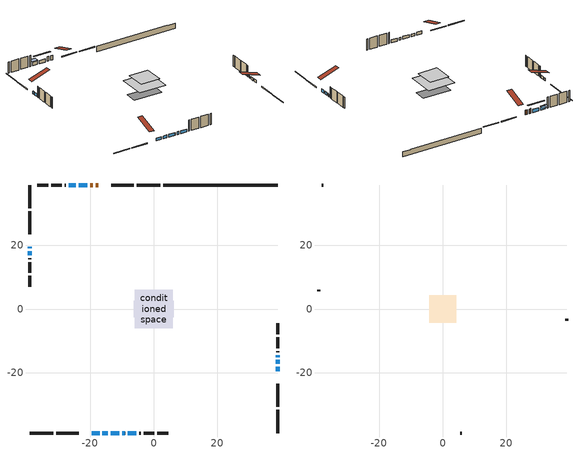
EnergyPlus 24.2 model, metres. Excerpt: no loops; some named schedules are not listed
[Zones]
conditioned space
 floor adiabatic (AdiabaticFloorConstruction): -5.98,-5.98 -5.98,5.98 5.98,5.98 5.98,-5.98 z2.75
 floor foundation (Slab1 construction): -6.33,-2.67 -6.33,2.67 6.33,2.67 6.33,-2.67 z-1.98
 wall outside (RimJoist1 construction): 2.01,38.91 -5.34,38.91 / -38.91,-38.91 -31.56,-38.91 / -38.91,38.91 -38.91,31.56 / 38.91,-38.91 38.91,-31.56 z0.31:0.61
 wall outside (RimJoist2 construction): -6.26,38.91 -13.37,38.91 / -30.63,-38.91 -23.53,-38.91 / -38.91,30.63 -38.91,23.53 / 38.91,-30.63 38.91,-23.53 z0.31:0.61
 wall outside (AdiabaticWallConstruction 1): -17.43,38.91 -18.24,38.91 / -19.17,38.91 -19.98,38.91 z0.31:2.34
 wall outside (AdiabaticWallConstruction): -19.47,-38.91 -17.02,-38.91 / 38.91,-19.47 38.91,-18.13 / -38.91,19.47 -38.91,19.02 / -16.09,-38.91 -14.49,-38.91 / -13.57,-38.91 -10.76,-38.91 / 38.91,-17.2 38.91,-16 / 38.91,-15.07 38.91,-14.49 / -38.91,18.09 -38.91,16.89 / -9.83,-38.91 -9.02,-38.91 / -8.09,-38.91 -5.42,-38.91 z0.31:1.53; -20.91,38.91 -23.6,38.91 z0.31:1.66; -24.53,38.91 -26.62,38.91 z0.31:1.83
 wall outside (Wall1 construction): -27.54,38.91 -27.92,38.91 / -4.49,-38.91 -4.12,-38.91 / -38.91,15.96 -38.91,15.58 / 38.91,-13.56 38.91,-13.19 z0.31:5.19
 wall outside (Wall2 construction): -28.85,38.91 -32.18,38.91 / -3.19,-38.91 0.14,-38.91 / -38.91,14.66 -38.91,11.32 / 38.91,-12.26 38.91,-8.93 z0.31:5.19
 wall outside (Wall3 construction): -33.11,38.91 -36.56,38.91 / 1.07,-38.91 4.52,-38.91 / -38.91,10.39 -38.91,6.94 / 38.91,-8 38.91,-4.55 z0.31:5.19
 wall foundation (FoundationWall1 construction): 2.94,38.91,-1.98 2.94,38.91,0.31 35.31,38.91,0.31 35.31,38.91,0.16 38.91,38.91,0.16 38.91,38.91,-1.98
 window (WindowConstruction): -19.46,-38.91 -17.02,-38.91 z0.31:1.53
 window (WindowConstruction 9): -20.91,38.91 -23.6,38.91 z0.31:1.66
 window (WindowConstruction 10): 38.91,-19.46 38.91,-18.13 z0.31:1.53
 window (WindowConstruction 11): -38.91,19.46 -38.91,19.02 z0.31:1.53
 window (WindowConstruction 1): -16.09,-38.91 -14.5,-38.91 z0.31:1.53
 window (WindowConstruction 2): -13.57,-38.91 -10.76,-38.91 z0.31:1.53
 window (WindowConstruction 3): -24.53,38.91 -26.61,38.91 z0.31:1.83
 window (WindowConstruction 4): 38.91,-17.2 38.91,-16 z0.31:1.53
 window (WindowConstruction 5): 38.91,-15.07 38.91,-14.49 z0.31:1.53
 window (WindowConstruction 6): -38.91,18.09 -38.91,16.89 z0.31:1.53
 window (WindowConstruction 7): -9.83,-38.91 -9.02,-38.91 z0.31:1.53
 window (WindowConstruction 8): -8.09,-38.91 -5.42,-38.91 z0.31:1.53
 door (Door): -17.43,38.91 -18.24,38.91 z0.31:2.34
 door (Door 1): -19.17,38.91 -19.98,38.91 z0.31:2.34
 ceiling adiabatic (AdiabaticFloorConstruction): 5.98,-5.98 5.98,5.98 -5.98,5.98 -5.98,-5.98 z2.75
attic - vented
 floor to conditioned space (Floor1 construction Reversed): -4.29,-4.29 -4.29,4.29 4.29,4.29 4.29,-4.29 z5.19
 wall outside (Wall4 construction): -37.49,38.91 -37.98,38.91 / 5.45,-38.91 5.94,-38.91 / -38.91,6.01 -38.91,5.53 / 38.91,-3.62 38.91,-3.13 z0.31:5.19
 roof outside (Roof1 construction): -16.5,38.91,5.19 -16.5,30.54,7.98 -14.3,30.54,7.98 -14.3,38.91,5.19; -20.39,-38.91,5.19 -20.39,-30.54,7.98 -22.6,-30.54,7.98 -22.6,-38.91,5.19; -38.91,20.39,5.19 -30.54,20.39,7.98 -30.54,22.6,7.98 -38.91,22.6,5.19; 38.91,-20.39,5.19 30.54,-20.39,7.98 30.54,-22.6,7.98 38.91,-22.6,5.19
shading: -26.09,38.91 -18.42,38.91 -18.42,39.32 -26.09,39.32 z4.15; -26.91,38.91 -24.23,38.91 -24.23,40.73 -26.91,40.73 z2.13
[Building]
Building 1: Terrain=Suburbs
[Site:Location]
London AP_ON: Latitude {deg}=43.03; Longitude {deg}=-81.15; Time Zone {hr}=-5; Elevation {m}=278; Keep Site Location Information=Yes
[Site:GroundTemperature:Shallow]
3.98693, 1.93205, 1.76749, 2.74264, 6.6573, 10.5537, 13.9317, 16.0716, 16.2534, 14.513, 11.2211, 7.44421
[Site:WaterMainsTemperature]
Calculation Method=Schedule; Temperature Schedule=mains temperature schedule
[Material] Roughness=Rough; Thermal Absorptance=0.9
Name | Thickness {m} | Conductivity {W/m-K} | Density {kg/m3} | Specific Heat {J/kg-K} | Solar Absorptance | Visible Absorptance
asphalt or fiberglass shingles | 0.00635 | 0.162714 | 1121.4 | 1465.45 | 0.4 | 0.4
ceiling loosefill ins | 0.254 | 0.0480833 | 16.02 | 1046.75 | 0.7 | 0.7
ceiling stud and cavity | 0.1397 | 0.10081 | 65.682 | 1177.47 | 0.7 | 0.7
concrete 4.0 in. | 0.1016 | 1.803125 | 2242.8 | 837.4 | 0.7 | 0.7
concrete 8.0 in. | 0.2032 | 1.803125 | 2242.8 | 837.4 | 0.7 | 0.7
door material | 0.04445 | 0.053851 | 512.64 | 1214.23 | 0.7 | 0.7
exterior vertical ins | 0.0457286 | 0.029427 | 32.04 | 1214.23 | 0.7 | 0.7
floor covering | 0.0127 | 0.0433444 | 54.468 | 1339.84 | 0.6 | 0.6
floor rigid ins; wall rigid ins | 0.512978 | 0.029427 | 32.04 | 1214.23 | 0.7 | 0.7
floor stud and cavity | 0.1397 | 1.75129 | 37.0049 | 1207.88 | 0.7 | 0.7
furniture material conditioned space 1 | 0.1524 | 0.115458 | 640.8 | 1214.23 | 0.6 | 0.6
gypsum board | 0.0127 | 0.160291 | 801 | 837.4 | 0.6 | 0.6
gypsum board 1 | 0.0127 | 0.160291 | 801 | 837.4 | 0.7 | 0.7
osb sheathing 0.5 in. | 0.0127 | 0.115458 | 512.64 | 1214.23 | 0.7 | 0.7
osb sheathing 0.75 in. | 0.01905 | 0.115458 | 512.64 | 1214.23 | 0.7 | 0.7
osb sheathing 2.0 in. | 0.0508 | 0.115458 | 512.64 | 1214.23 | 0.7 | 0.7
rim joist rigid ins | 0.051816 | 0.029427 | 32.04 | 1214.23 | 0.7 | 0.7
rim joist stud and cavity | 0.0508 | 0.0296634 | 125.044 | 1163.47 | 0.6 | 0.6
rim joist stud and cavity 1 | 0.0508 | 0.308293 | 125.044 | 1163.47 | 0.6 | 0.6
wall stud and cavity | 0.1397 | 0.121313 | 139.0536 | 1170.24 | 0.7 | 0.7
wall stud and cavity 1 | 0.1397 | 0.0822159 | 139.0536 | 1170.24 | 0.7 | 0.7
wall stud and cavity 2 | 0.1397 | 0.0944506 | 139.0536 | 1170.24 | 0.7 | 0.7
wall stud and cavity 3 | 0.0889 | 6.1454 | 50.32683 | 1063.81 | 0.6 | 0.6
wall stud and cavity 4 | 0.0889 | 0.380278 | 52.3479 | 1209.89 | 0.7 | 0.7
wall stud and cavity 5 | 0.0889 | 0.391764 | 83.0341 | 1211.67 | 0.7 | 0.7
wood siding | 0.0254 | 0.102417 | 544.68 | 1172.36 | 0.4 | 0.4
wood siding 1 | 0.00254 | 0.102417 | 544.68 | 1172.36 | 0.4 | 0.4
wood siding 2; wood siding 3; wood siding 4 | 0.0254 | 0.102417 | 544.68 | 1172.36 | 0.7 | 0.7
[WindowMaterial:SimpleGlazingSystem]
Name | U-Factor {W/m2-K} | Solar Heat Gain Coefficient
WindowMaterial | 1.97083 | 0.58
WindowMaterial 1 | 1.96629 | 0.58
WindowMaterial 2 | 2.052597 | 0.55
WindowMaterial 3 | 1.92257 | 0.61
WindowMaterial 4 | 2.00377 | 0.55
WindowMaterial 5 | 2.07872 | 0.5
WindowMaterial 6 | 2.098021 | 0.49
WindowMaterial 7 | 2.03329 | 0.54
WindowMaterial 8 | 1.96856 | 0.58
WindowMaterial 9 | 2.32287 | 0.33
[Construction]
AdiabaticFloorConstruction: floor stud and cavity, floor rigid ins, osb sheathing 0.75 in., floor covering
AdiabaticWallConstruction: wood siding 3, wall rigid ins, wall stud and cavity 4, gypsum board
AdiabaticWallConstruction 1: wood siding 4, wall rigid ins, wall stud and cavity 4, gypsum board
Door; Door 1: door material
Floor1 construction Reversed: gypsum board, ceiling stud and cavity, ceiling loosefill ins
FoundationWall1 construction: concrete 8.0 in., gypsum board 1
furniture construction conditioned space 1: furniture material conditioned space 1
PartitionWallConstruction: gypsum board, wall stud and cavity 5, gypsum board
RimJoist1 construction: wood siding 2, osb sheathing 2.0 in., rim joist stud and cavity
RimJoist2 construction: wood siding 2, rim joist rigid ins, osb sheathing 2.0 in., rim joist stud and cavity 1
Roof1 construction: asphalt or fiberglass shingles
Slab1 construction: concrete 4.0 in.
Wall1 construction: wood siding, osb sheathing 0.5 in., wall stud and cavity, gypsum board
Wall2 construction: wood siding, osb sheathing 0.5 in., wall stud and cavity 1, gypsum board
Wall3 construction: wood siding, osb sheathing 0.5 in., wall stud and cavity 2, gypsum board
Wall4 construction: wood siding 1, wall stud and cavity 3
WindowConstruction: WindowMaterial
WindowConstruction 1: WindowMaterial 1
WindowConstruction 10; WindowConstruction 8: WindowMaterial 7
WindowConstruction 11: WindowMaterial 9
WindowConstruction 2: WindowMaterial 2
WindowConstruction 3: WindowMaterial 3
WindowConstruction 4; WindowConstruction 6: WindowMaterial 4
WindowConstruction 5: WindowMaterial 5
WindowConstruction 7: WindowMaterial 6
WindowConstruction 9: WindowMaterial 8
[Zone] Multiplier=1; Part of Total Floor Area=Yes
Name | Volume {m3}
attic - vented | 33.394
conditioned space | 545.6
[Space]
Name | Zone | Volume {m3}
attic - vented 1 | attic - vented | 33.394
conditioned space 1 | conditioned space | 545.6
[ZoneInfiltration:EffectiveLeakageArea]
infil attic - vented 1: Zone or Space=attic - vented 1; Schedule=Always On Discrete; Effective Air Leakage Area {cm2}=3219.05; Stack Coefficient=0.000533035; Wind Coefficient=1.5599e-05
[ZoneMixing]
whole house fan mix: Zone or Space=attic - vented; Schedule=Always On Continuous; Design Flow Rate Calculation Method=Flow/Zone; Design Flow Rate {m3/s}=0; Source Zone or Space=conditioned space
[SurfaceProperty:ExposedFoundationPerimeter]
Slab1: Exposed Perimeter Calculation Method=TotalExposedPerimeter; Total Exposed Perimeter {m}=35.967
[InternalMass] Zone or ZoneList=conditioned space; Space or SpaceList=conditioned space 1
Name | Construction | Surface Area {m2}
furniture mass conditioned space 1 | furniture construction conditioned space 1 | 84.1399
partition wall mass | PartitionWallConstruction | 210.35
[Lights]
interior lighting: Zone or ZoneList or Space or SpaceList=conditioned space 1; Schedule=interior lighting schedule; Design Level Calculation Method=LightingLevel; Lighting Level {W}=343.2; Return Air Fraction=0; Fraction Radiant=0.6; Fraction Visible=0.2; Fraction Replaceable=1
[People]
occupants: Zone or ZoneList or Space or SpaceList=conditioned space 1; Number of People Schedule=occupants schedule; Number of People Calculation Method=People; Number of People=3; Fraction Radiant=0.314171; Sensible Heat Fraction=0.56303; Activity Level Schedule=occupants activity schedule; Carbon Dioxide Generation Rate {m3/s-W}=0; Enable ASHRAE 55 Comfort Warnings=No; Mean Radiant Temperature Calculation Type=EnclosureAveraged
[ElectricEquipment] Zone or ZoneList or Space or SpaceList=conditioned space 1; Design Level Calculation Method=EquipmentLevel
Name | Schedule | Design Level {W} | Fraction Latent | Fraction Radiant | Fraction Lost
clothes dryer | clothes dryer schedule | 140.772 | 0.015 | 0.081 | 0.85
clothes washer | clothes washer schedule | 32.1985 | 0.03 | 0.162 | 0.7
cooking range | cooking range schedule | 215.147 | 0.08 | 0.432 | 0.2
dishwasher | dishwasher schedule | 66.8632 | 0.3 | 0.18 | 0.4
fridge | fridge schedule | 72.9452 | 0 | 0.6 | 0
mech vent bath fan 0 | mech vent bath fan 0 schedule | 50.2 | 0 | 0 | 1
mech vent bath fan 1 | mech vent bath fan 1 schedule | 50.2 | 0 | 0 | 1
mech vent house fan | mech vent house fan schedule | 0 | 0 | 0 | 1
mech vent house fan cfis | mech vent house fan cfis schedule | 0 | 0 | 0 | 0
mech vent range fan 0 | mech vent range fan 0 schedule | 57 | 0 | 0 | 1
misc plug loads | misc plug loads schedule | 494.7 | 0.045 | 0.513 | 0.1
whole house fan | Always On Discrete | 0 | 0 | 0 | 1
[OtherEquipment] Zone or ZoneList or Space or SpaceList=conditioned space 1; Design Level Calculation Method=EquipmentLevel
Name | Fuel Type | Schedule | Design Level {W} | Fraction Latent | Fraction Radiant | Fraction Lost
clothes dryer 1 | Electricity | clothes dryer schedule | 0 | 0.015 | 0.081 | 0.85
cooking range 1 | Electricity | cooking range schedule | 0 | 0.08 | 0.432 | 0.2
general water use latent | None | general water use schedule | 62.594 | 1 | 0 | 0
general water use sensible | None | general water use schedule | -61.6891 | 0 | 0.6 | 0
mech vent house fan latent load | None | Always On Discrete | 0 | 1 | 0 | 0
mech vent house fan sensible load | None | Always On Discrete | 0 | 0 | 0 | 0
water heater energy adjustment1 | NaturalGas | Always On Discrete | 0.01 | 0 | 0 | 1
[ZoneInfiltration:DesignFlowRate] Zone or ZoneList or Space or SpaceList=conditioned space 1; Schedule=Always On Discrete; Design Flow Rate Calculation Method=Flow/Zone; Design Flow Rate {m3/s}=0
infil flow; natural vent flow; whole house fan flow
[AvailabilityManager:Scheduled]
central ac and furnace airloop Availability Manager: Schedule=Always On Discrete
[Foundation:Kiva]
Foundation Kiva 1: Initial Indoor Air Temperature {C}=18; Wall Height Above Grade {m}=0.309982; Wall Depth Below Slab {m}=0.2032; Custom Block Material Name 1=exterior vertical ins; Custom Block Depth 1 {m}=2.28999; Custom Block X Position 1 {m}=0.2159; Custom Block Z Position 1 {m}=0
[Foundation:Kiva:Settings]
Soil Conductivity {W/m-K}=0.849921; Soil Density {kg/m3}=1842.3; Soil Specific Heat {J/kg-K}=418.7; Ground Solar Absorptivity=0.9; Ground Thermal Absorptivity=0.9; Ground Surface Roughness {m}=0.03; Far-Field Width {m}=40; Deep-Ground Boundary Condition=ZeroFlux; Deep-Ground Depth {m}=40; Minimum Cell Dimension {m}=0.2; Maximum Cell Growth Coefficient=3; Simulation Timestep=Timestep
[Exterior:Lights]
exterior lighting: Schedule=exterior lighting schedule; Design Level {W}=75.6
[EnergyManagementSystem:GlobalVariable]
central_ac_and_furnace_airloop_Fan_RTF
infil_program_Qfan
infil_program_Qinf
natural_vent_program_Qnv
natural_vent_program_Qwhf
[EnergyManagementSystem:Sensor]
Name | Output:Variable or Output:Meter Index Key | Output:Variable or Output:Meter
airflow_gain | infil flow | Infiltration Sensible Heat Gain Energy
airflow_gain_1 | natural vent flow | Infiltration Sensible Heat Gain Energy
airflow_gain_2 | whole house fan flow | Infiltration Sensible Heat Gain Energy
airflow_loss | infil flow | Infiltration Sensible Heat Loss Energy
airflow_loss_1 | natural vent flow | Infiltration Sensible Heat Loss Energy
airflow_loss_2 | whole house fan flow | Infiltration Sensible Heat Loss Energy
clg_load_cond |  | Cooling:EnergyTransfer:Zone:CONDITIONED SPACE
clg_sp_s; clg_sp_s_1 | cooling setpoint | Schedule Value
clothes_dryer_exhaust_0_sch_s | clothes dryer exhaust 0 schedule | Schedule Value
cool_season | cooling season schedule | Schedule Value
htg_load_cond |  | Heating:EnergyTransfer:Zone:CONDITIONED SPACE
htg_sp_s; htg_sp_s_1 | heating setpoint | Schedule Value
ig_ee_conv | clothes dryer | Electric Equipment Convective Heating Energy
ig_ee_conv_2 | cooking range | Electric Equipment Convective Heating Energy
ig_ee_conv_4 | fridge | Electric Equipment Convective Heating Energy
ig_ee_conv_5 | misc plug loads | Electric Equipment Convective Heating Energy
ig_ee_conv_6 | whole house fan | Electric Equipment Convective Heating Energy
ig_ee_rad | clothes dryer | Electric Equipment Radiant Heating Energy
ig_ee_rad_2 | cooking range | Electric Equipment Radiant Heating Energy
ig_ee_rad_4 | fridge | Electric Equipment Radiant Heating Energy
ig_ee_rad_5 | misc plug loads | Electric Equipment Radiant Heating Energy
ig_ee_rad_6 | whole house fan | Electric Equipment Radiant Heating Energy
ig_lgt_conv | interior lighting | Lights Convective Heating Energy
ig_lgt_rad | interior lighting | Lights Radiant Heating Energy
ig_lgt_vis | interior lighting | Lights Visible Radiation Heating Energy
ig_oe_conv | clothes dryer 1 | Other Equipment Convective Heating Energy
ig_oe_conv_1 | cooking range 1 | Other Equipment Convective Heating Energy
ig_oe_conv_2 | general water use latent | Other Equipment Convective Heating Energy
ig_oe_conv_3 | general water use sensible | Other Equipment Convective Heating Energy
ig_oe_conv_4 | water heater energy adjustment1 | Other Equipment Convective Heating Energy
ig_oe_rad | clothes dryer 1 | Other Equipment Radiant Heating Energy
ig_oe_rad_1 | cooking range 1 | Other Equipment Radiant Heating Energy
ig_oe_rad_2 | general water use latent | Other Equipment Radiant Heating Energy
ig_oe_rad_3 | general water use sensible | Other Equipment Radiant Heating Energy
ig_oe_rad_4 | water heater energy adjustment1 | Other Equipment Radiant Heating Energy
ig_ppl_conv | occupants | People Convective Heating Energy
ig_ppl_rad | occupants | People Radiant Heating Energy
im_conv | furniture mass conditioned space 1 | Surface Inside Face Convection Heat Gain Energy
im_conv_1 | partition wall mass | Surface Inside Face Convection Heat Gain Energy
im_ig | furniture mass conditioned space 1 | Surface Inside Face Internal Gains Radiation Heat Gain Energy
im_ig_1 | partition wall mass | Surface Inside Face Internal Gains Radiation Heat Gain Energy
im_lgt | furniture mass conditioned space 1 | Surface Inside Face Lights Radiation Heat Gain Energy
im_lgt_1 | partition wall mass | Surface Inside Face Lights Radiation Heat Gain Energy
im_sol | furniture mass conditioned space 1 | Surface Inside Face Solar Radiation Heat Gain Energy
im_sol_1 | partition wall mass | Surface Inside Face Solar Radiation Heat Gain Energy
im_surf | furniture mass conditioned space 1 | Surface Inside Face Net Surface Thermal Radiation Heat Gain Energy
im_surf_1 | partition wall mass | Surface Inside Face Net Surface Thermal Radiation Heat Gain Energy
mech_vent_bath_fan_0_sch_s | mech vent bath fan 0 schedule | Schedule Value
mech_vent_bath_fan_1_sch_s | mech vent bath fan 1 schedule | Schedule Value
mech_vent_range_fan_0_sch_s | mech vent range fan 0 schedule | Schedule Value
mv_conv | mech vent bath fan 0 | Electric Equipment Convective Heating Energy
mv_conv_1 | mech vent bath fan 1 | Electric Equipment Convective Heating Energy
mv_conv_2 | mech vent house fan | Electric Equipment Convective Heating Energy
mv_conv_3 | mech vent house fan cfis | Electric Equipment Convective Heating Energy
mv_conv_4 | mech vent range fan 0 | Electric Equipment Convective Heating Energy
mv_conv_5 | mech vent house fan latent load | Other Equipment Convective Heating Energy
mv_conv_6 | mech vent house fan sensible load | Other Equipment Convective Heating Energy
mv_rad | mech vent bath fan 0 | Electric Equipment Radiant Heating Energy
mv_rad_1 | mech vent bath fan 1 | Electric Equipment Radiant Heating Energy
mv_rad_2 | mech vent house fan | Electric Equipment Radiant Heating Energy
mv_rad_3 | mech vent house fan cfis | Electric Equipment Radiant Heating Energy
mv_rad_4 | mech vent range fan 0 | Electric Equipment Radiant Heating Energy
mv_rad_5 | mech vent house fan latent load | Other Equipment Radiant Heating Energy
mv_rad_6 | mech vent house fan sensible load | Other Equipment Radiant Heating Energy
natural_vent_s | natural vent schedule | Schedule Value
out_pb_s |  | Site Outdoor Air Barometric Pressure
out_wt_s |  | Site Outdoor Air Humidity Ratio
site_vw_s |  | Site Wind Speed
ss_back_out | Window1 | Surface Window Shortwave from Zone Back Out Window Heat Transfer Rate
ss_back_out_1 | Window11 | Surface Window Shortwave from Zone Back Out Window Heat Transfer Rate
ss_back_out_10 | Window8 | Surface Window Shortwave from Zone Back Out Window Heat Transfer Rate
ss_back_out_11 | Window9 | Surface Window Shortwave from Zone Back Out Window Heat Transfer Rate
ss_back_out_2 | Window13 | Surface Window Shortwave from Zone Back Out Window Heat Transfer Rate
ss_back_out_3 | Window14 | Surface Window Shortwave from Zone Back Out Window Heat Transfer Rate
ss_back_out_4 | Window2 | Surface Window Shortwave from Zone Back Out Window Heat Transfer Rate
ss_back_out_5 | Window3 | Surface Window Shortwave from Zone Back Out Window Heat Transfer Rate
ss_back_out_6 | Window4 | Surface Window Shortwave from Zone Back Out Window Heat Transfer Rate
ss_back_out_7 | Window5 | Surface Window Shortwave from Zone Back Out Window Heat Transfer Rate
ss_back_out_8 | Window6 | Surface Window Shortwave from Zone Back Out Window Heat Transfer Rate
ss_back_out_9 | Window7 | Surface Window Shortwave from Zone Back Out Window Heat Transfer Rate
ss_conv | Door1 | Surface Inside Face Convection Heat Gain Energy
ss_conv_1 | Door2 | Surface Inside Face Convection Heat Gain Energy
ss_conv_10 | Window6 | Surface Inside Face Convection Heat Gain Energy
ss_conv_11 | Window7 | Surface Inside Face Convection Heat Gain Energy
ss_conv_12 | Window8 | Surface Inside Face Convection Heat Gain Energy
ss_conv_13 | Window9 | Surface Inside Face Convection Heat Gain Energy
ss_conv_2 | Window1 | Surface Inside Face Convection Heat Gain Energy
ss_conv_3 | Window11 | Surface Inside Face Convection Heat Gain Energy
ss_conv_4 | Window13 | Surface Inside Face Convection Heat Gain Energy
ss_conv_5 | Window14 | Surface Inside Face Convection Heat Gain Energy
ss_conv_6 | Window2 | Surface Inside Face Convection Heat Gain Energy
ss_conv_7 | Window3 | Surface Inside Face Convection Heat Gain Energy
ss_conv_8 | Window4 | Surface Inside Face Convection Heat Gain Energy
ss_conv_9 | Window5 | Surface Inside Face Convection Heat Gain Energy
ss_ig | Door1 | Surface Inside Face Internal Gains Radiation Heat Gain Energy
ss_ig_1 | Door2 | Surface Inside Face Internal Gains Radiation Heat Gain Energy
ss_ig_10 | Window6 | Surface Inside Face Internal Gains Radiation Heat Gain Energy
ss_ig_11 | Window7 | Surface Inside Face Internal Gains Radiation Heat Gain Energy
ss_ig_12 | Window8 | Surface Inside Face Internal Gains Radiation Heat Gain Energy
ss_ig_13 | Window9 | Surface Inside Face Internal Gains Radiation Heat Gain Energy
ss_ig_2 | Window1 | Surface Inside Face Internal Gains Radiation Heat Gain Energy
ss_ig_3 | Window11 | Surface Inside Face Internal Gains Radiation Heat Gain Energy
ss_ig_4 | Window13 | Surface Inside Face Internal Gains Radiation Heat Gain Energy
ss_ig_5 | Window14 | Surface Inside Face Internal Gains Radiation Heat Gain Energy
ss_ig_6 | Window2 | Surface Inside Face Internal Gains Radiation Heat Gain Energy
ss_ig_7 | Window3 | Surface Inside Face Internal Gains Radiation Heat Gain Energy
ss_ig_8 | Window4 | Surface Inside Face Internal Gains Radiation Heat Gain Energy
ss_ig_9 | Window5 | Surface Inside Face Internal Gains Radiation Heat Gain Energy
ss_lgt | Door1 | Surface Inside Face Lights Radiation Heat Gain Energy
ss_lgt_1 | Door2 | Surface Inside Face Lights Radiation Heat Gain Energy
ss_sol | Door1 | Surface Inside Face Solar Radiation Heat Gain Energy
ss_sol_1 | Door2 | Surface Inside Face Solar Radiation Heat Gain Energy
ss_surf | Door1 | Surface Inside Face Net Surface Thermal Radiation Heat Gain Energy
ss_surf_1 | Door2 | Surface Inside Face Net Surface Thermal Radiation Heat Gain Energy
ss_surf_10 | Window6 | Surface Inside Face Net Surface Thermal Radiation Heat Gain Energy
ss_surf_11 | Window7 | Surface Inside Face Net Surface Thermal Radiation Heat Gain Energy
ss_surf_12 | Window8 | Surface Inside Face Net Surface Thermal Radiation Heat Gain Energy
ss_surf_13 | Window9 | Surface Inside Face Net Surface Thermal Radiation Heat Gain Energy
ss_surf_2 | Window1 | Surface Inside Face Net Surface Thermal Radiation Heat Gain Energy
ss_surf_3 | Window11 | Surface Inside Face Net Surface Thermal Radiation Heat Gain Energy
ss_surf_4 | Window13 | Surface Inside Face Net Surface Thermal Radiation Heat Gain Energy
ss_surf_5 | Window14 | Surface Inside Face Net Surface Thermal Radiation Heat Gain Energy
ss_surf_6 | Window2 | Surface Inside Face Net Surface Thermal Radiation Heat Gain Energy
ss_surf_7 | Window3 | Surface Inside Face Net Surface Thermal Radiation Heat Gain Energy
ss_surf_8 | Window4 | Surface Inside Face Net Surface Thermal Radiation Heat Gain Energy
ss_surf_9 | Window5 | Surface Inside Face Net Surface Thermal Radiation Heat Gain Energy
ss_trans_in | Window1 | Surface Window Transmitted Solar Radiation Rate
ss_trans_in_1 | Window11 | Surface Window Transmitted Solar Radiation Rate
ss_trans_in_10 | Window8 | Surface Window Transmitted Solar Radiation Rate
ss_trans_in_11 | Window9 | Surface Window Transmitted Solar Radiation Rate
ss_trans_in_2 | Window13 | Surface Window Transmitted Solar Radiation Rate
ss_trans_in_3 | Window14 | Surface Window Transmitted Solar Radiation Rate
ss_trans_in_4 | Window2 | Surface Window Transmitted Solar Radiation Rate
ss_trans_in_5 | Window3 | Surface Window Transmitted Solar Radiation Rate
ss_trans_in_6 | Window4 | Surface Window Transmitted Solar Radiation Rate
ss_trans_in_7 | Window5 | Surface Window Transmitted Solar Radiation Rate
ss_trans_in_8 | Window6 | Surface Window Transmitted Solar Radiation Rate
ss_trans_in_9 | Window7 | Surface Window Transmitted Solar Radiation Rate
ss_trans_out | Window1 | Surface Inside Face Initial Transmitted Diffuse Transmitted Out Window Solar Radiation Rate
ss_trans_out_1 | Window11 | Surface Inside Face Initial Transmitted Diffuse Transmitted Out Window Solar Radiation Rate
ss_trans_out_10 | Window8 | Surface Inside Face Initial Transmitted Diffuse Transmitted Out Window Solar Radiation Rate
ss_trans_out_11 | Window9 | Surface Inside Face Initial Transmitted Diffuse Transmitted Out Window Solar Radiation Rate
ss_trans_out_2 | Window13 | Surface Inside Face Initial Transmitted Diffuse Transmitted Out Window Solar Radiation Rate
ss_trans_out_3 | Window14 | Surface Inside Face Initial Transmitted Diffuse Transmitted Out Window Solar Radiation Rate
ss_trans_out_4 | Window2 | Surface Inside Face Initial Transmitted Diffuse Transmitted Out Window Solar Radiation Rate
ss_trans_out_5 | Window3 | Surface Inside Face Initial Transmitted Diffuse Transmitted Out Window Solar Radiation Rate
ss_trans_out_6 | Window4 | Surface Inside Face Initial Transmitted Diffuse Transmitted Out Window Solar Radiation Rate
ss_trans_out_7 | Window5 | Surface Inside Face Initial Transmitted Diffuse Transmitted Out Window Solar Radiation Rate
ss_trans_out_8 | Window6 | Surface Inside Face Initial Transmitted Diffuse Transmitted Out Window Solar Radiation Rate
ss_trans_out_9 | Window7 | Surface Inside Face Initial Transmitted Diffuse Transmitted Out Window Solar Radiation Rate
s_conv | Floor1 | Surface Inside Face Convection Heat Gain Energy
s_conv_1 | FoundationWall1 | Surface Inside Face Convection Heat Gain Energy
s_conv_10 | RimJoist2:270 | Surface Inside Face Convection Heat Gain Energy
s_conv_11 | RimJoist2:90 | Surface Inside Face Convection Heat Gain Energy
